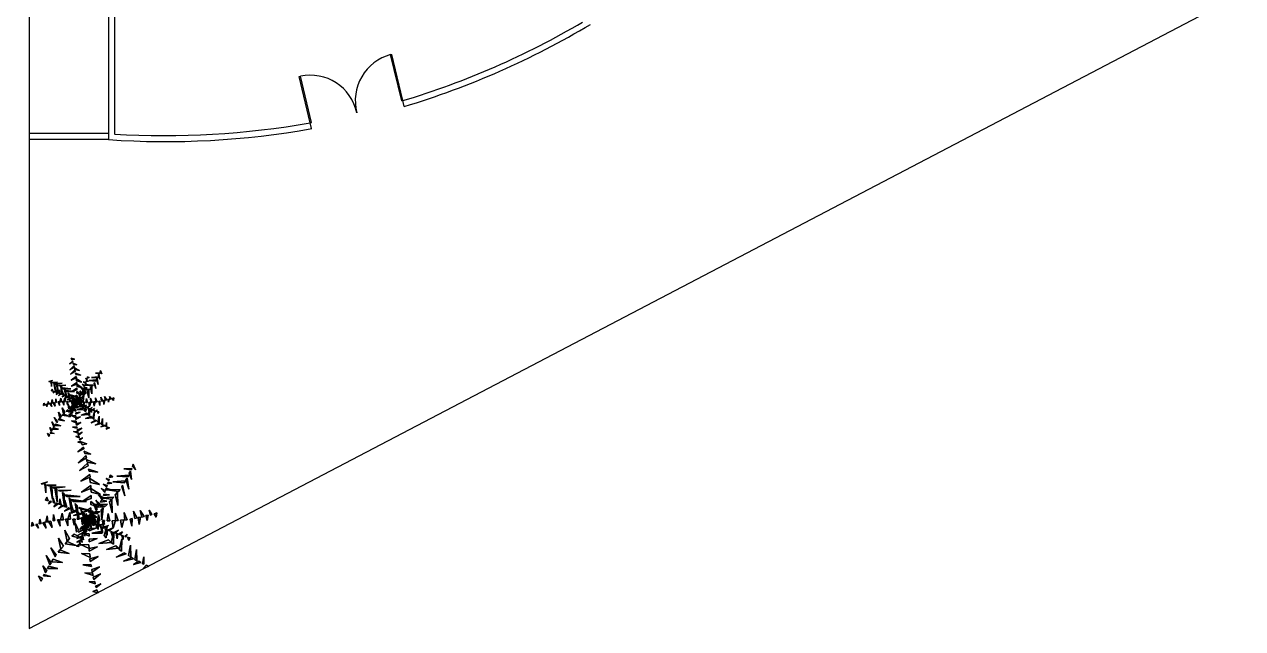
# Model space of a CAD drawing. Header units: millimetres. Extents: x 562 to 1062, y -27 to 300.
# Drawn here: x 579.14 to 609.86, y 199.78 to 215.02 of the extents above; entities that cross this region are included whole.
import ezdxf

# ---------------------------------------------------------------- set-up
doc = ezdxf.new("R2010")
doc.units = ezdxf.units.MM
doc.header["$LTSCALE"] = 0.04
for name, color, linetype in [('05', 5, 'Continuous'), ('2', 2, 'Continuous'), ('P1-VEGEXT', 60, 'Continuous'), ('TERRENO', 30, 'Continuous')]:
    doc.layers.add(name, color=color, linetype=linetype)

# ---------------------------------------------------------------- blocks, each defined once
blk = doc.blocks.new('VGTRON13')
at = {"color": 0}
mesh = blk.add_polyface(dxfattribs=at)
corners = [(-4.3, 7.1, 630.8), (-5.3, -0.1, 630.8), (-5.3, -0.1, 706.8), (-4.3, 7.1, 706.8), (-0.4, -5.3, 630.8), (-0.4, -5.3, 706.8), (6.8, -4.7, 630.8), (6.8, -4.7, 706.8), (10.8, 1.3, 630.8), (10.8, 1.3, 706.8), (8.7, 8.1, 630.8), (8.7, 8.1, 706.8), (2, 10.7, 630.8), (2, 10.7, 706.8), (2.6, 14.7, 550.9), (-4.3, 11.4, 550.9), (-4.3, 7.4, 630.8), (2.6, 10.7, 630.8), (9.4, 11.3, 550.9), (9.4, 7.3, 630.8), (11, 3.9, 550.9), (11, -0.1, 630.8), (6.2, -2, 550.9), (6.2, -6, 630.8), (-1.3, -2, 550.9), (-1.3, -5.9, 630.8), (-6.1, 4, 550.9), (-6.1, 0, 630.8), (-5.7, 10.9, 466.7), (-6.8, 3, 466.7), (-6.8, 3, 550.9), (-5.7, 10.9, 550.9), (-1.3, -2.8, 466.7), (-1.3, -2.8, 550.9), (6.6, -2.1, 466.7), (6.6, -2.1, 550.9), (11.1, 4.5, 466.7), (11.1, 4.5, 550.9), (8.7, 12.1, 466.7), (8.7, 12.1, 550.9), (1.3, 15, 466.7), (1.3, 15, 550.9), (0.9, 11.2, 379.7), (-6.5, 6.9, 379.7), (-6.5, 10.8, 466.7), (0.9, 15.1, 466.7), (8.7, 8.1, 379.7), (11.2, 0.1, 379.7), (11.2, 4.1, 466.7), (6.5, -6.9, 379.7), (6.5, -2.9, 466.7), (-1.9, -7.5, 379.7), (-1.9, -3.6, 466.7), (-7.6, -1.4, 379.7), (-7.6, 2.5, 466.7), (-0.2, 7.8, 289.7), (-9, 8.3, 289.7), (-2.7, 8.3, 379.7), (6.2, 7.8, 379.7), (-14.9, 1.7, 289.7), (-8.5, 1.7, 379.7), (-13.4, -7, 289.7), (-7.1, -7, 379.7), (-5.7, -11.3, 289.7), (0.7, -11.3, 379.7), (2.5, -8, 289.7), (8.9, -8, 379.7), (5, 0.5, 289.7), (11.3, 0.5, 379.7), (6.5, -1, 196.5), (2.4, 7.5, 196.5), (1.1, 7.5, 289.7), (5.1, -1, 289.7), (2.4, -9.4, 196.5), (1, -9.4, 289.7), (-6.7, -11.4, 196.5), (-8.1, -11.4, 289.7), (-14, -5.5, 196.5), (-15.4, -5.5, 289.7), (-13.9, 3.8, 196.5), (-15.3, 3.8, 289.7), (-6.6, 9.6, 196.5), (-8, 9.6, 289.7), (1.7, 9, 100), (-8, 10.3, 100), (-8, 10.3, 196.5), (1.7, 9, 196.5), (-15.1, 3.6, 100), (-15.1, 3.6, 196.5), (-14.3, -6.2, 100), (-14.3, -6.2, 196.5), (-6.2, -11.6, 100), (-6.2, -11.6, 196.5), (3.1, -8.7, 100), (3.1, -8.7, 196.5), (6.7, 0.4, 100), (6.7, 0.4, 196.5), (11.9, -0.1), (7.4, 9.3), (2.4, 9.3, 100), (6.9, -0.1, 100), (7.3, -9.4), (2.4, -9.4, 100), (-2.7, -11.6), (-7.7, -11.6, 100), (-10.8, -5.1), (-15.7, -5.1, 100), (-10.7, 5.2), (-15.7, 5.2, 100), (-2.6, 11.6), (-7.6, 11.6, 100)]
mesh.append_faces([[corners[k] for k in face] for face in [(0, 1, 2, 3), (1, 4, 5, 2), (4, 6, 7, 5), (6, 8, 9, 7), (8, 10, 11, 9), (10, 12, 13, 11), (12, 0, 3, 13), (14, 15, 16, 17), (18, 14, 17, 19), (20, 18, 19, 21), (22, 20, 21, 23), (24, 22, 23, 25), (26, 24, 25, 27), (15, 26, 27, 16), (28, 29, 30, 31), (29, 32, 33, 30), (32, 34, 35, 33), (34, 36, 37, 35), (36, 38, 39, 37), (38, 40, 41, 39), (40, 28, 31, 41), (42, 43, 44, 45), (46, 42, 45, 38), (47, 46, 38, 48), (49, 47, 48, 50), (51, 49, 50, 52), (53, 51, 52, 54), (43, 53, 54, 44), (55, 56, 57, 58), (56, 59, 60, 57), (59, 61, 62, 60), (61, 63, 64, 62), (63, 65, 66, 64), (65, 67, 68, 66), (67, 55, 58, 68), (69, 70, 71, 72), (73, 69, 72, 74), (75, 73, 74, 76), (77, 75, 76, 78), (79, 77, 78, 80), (81, 79, 80, 82), (70, 81, 82, 71), (83, 84, 85, 86), (84, 87, 88, 85), (87, 89, 90, 88), (89, 91, 92, 90), (91, 93, 94, 92), (93, 95, 96, 94), (95, 83, 86, 96), (97, 98, 99, 100), (101, 97, 100, 102), (103, 101, 102, 104), (105, 103, 104, 106), (107, 105, 106, 108), (109, 107, 108, 110), (98, 109, 110, 99)]], dxfattribs={"color": 0})
blk = doc.blocks.new('VGFPAL13')
at = {"color": 62}
for points in [[(0, 9.7, -26), (0, 0), (2.9, 0, 0.5)], [(0, 9.7, -26), (2.9, 0, 0.5), (0, 0)], [(7.2, 0, 1.2), (9.4, -10.9, -27), (11.9, 0, 1.7)], [(9.4, -10.9, -27), (7.2, 0, 1.2), (11.9, 0, 1.7)], [(18.2, 11.6, -28.1), (16, -1.2, 2.1), (20.4, -1.3, 2.4)], [(18.2, 11.6, -28.1), (20.4, -1.3, 2.4), (16, -1.2, 2.1)], [(38, 13.1, -35.8), (36.1, -1.9, 2.5), (41.4, -1.9, 2.2)], [(38, 13.1, -35.8), (41.4, -1.9, 2.2), (36.1, -1.9, 2.5)], [(53.5, 14.2, -33.8), (53.8, -1.6, 0.8), (59, -1.3, -0.1)], [(53.5, 14.2, -33.8), (59, -1.3, -0.1), (53.8, -1.6, 0.8)], [(64.2, -0.3, -1.1), (66.7, -15.8, -36.4), (71.2, 0.2, -2.8)], [(66.7, -15.8, -36.4), (64.2, -0.3, -1.1), (71.2, 0.2, -2.8)], [(72, 15.3, -34), (73.5, -0.4, -3.5), (78.5, 0.3, -5)], [(72, 15.3, -34), (78.5, 0.3, -5), (73.5, -0.4, -3.5)], [(84.5, 1.4, -7), (88, -13.2, -36.8), (88.5, 2.6, -8.6)], [(88, -13.2, -36.8), (84.5, 1.4, -7), (88.5, 2.6, -8.6)], [(91.4, 18, -38.4), (94.2, 3.2, -11), (99.6, 4.3, -13.5)], [(91.4, 18, -38.4), (99.6, 4.3, -13.5), (94.2, 3.2, -11)], [(101.3, 4.8, -14.3), (103.2, -9.6, -40.5), (106.3, 5.7, -16.9)], [(103.2, -9.6, -40.5), (101.3, 4.8, -14.3), (106.3, 5.7, -16.9)], [(105.3, 19.9, -43.2), (109.3, 5.9, -18.5), (113.9, 7.1, -21.3)], [(105.3, 19.9, -43.2), (113.9, 7.1, -21.3), (109.3, 5.9, -18.5)], [(117.8, 8.9, -23.9), (120.5, -1.4, -45.3), (122.7, 9.8, -27.3)], [(120.5, -1.4, -45.3), (117.8, 8.9, -23.9), (122.7, 9.8, -27.3)], [(124.4, 20.3, -45.8), (127.1, 10.2, -30.4), (130.1, 11.2, -32.9)], [(124.4, 20.3, -45.8), (130.1, 11.2, -32.9), (127.1, 10.2, -30.4)], [(134.9, 13, -36.4), (139, 5.5, -49.2), (140.9, 15.1, -42.1)], [(139, 5.5, -49.2), (134.9, 13, -36.4), (140.9, 15.1, -42.1)], [(26, -1.6, 2.7), (27.8, -14, -34.1), (30.7, -1.6, 2.7)], [(27.8, -14, -34.1), (26, -1.6, 2.7), (30.7, -1.6, 2.7)], [(46.9, -2, 1.7), (48.9, -17.7, -32.5), (53.8, -1.6, 0.8)], [(48.9, -17.7, -32.5), (46.9, -2, 1.7), (53.8, -1.6, 0.8)]]:
    blk.add_3dface(points, dxfattribs=at)
blk = doc.blocks.new('VGPAL__3')
at = {"extrusion": (0, 0.173648, 0.984808), "xscale": 1.68, "yscale": 1.68, "zscale": 1.68, "rotation": 270}
blk.add_blockref('VGFPAL13', (-2.8, 122.6, 698.9), dxfattribs=at)
at = {"extrusion": (0.241845, 0.241845, 0.939693), "xscale": 1.68, "yscale": 1.68, "zscale": 1.68, "rotation": 270}
blk.add_blockref('VGFPAL13', (-1.5, 234.7, 651.8), dxfattribs=at)
at = {"extrusion": (-0.353553, 0.353553, 0.866025), "xscale": 1.68, "yscale": 1.68, "zscale": 1.68, "rotation": 270}
blk.add_blockref('VGFPAL13', (-2.4, 347.7, 599.2), dxfattribs=at)
at = {"extrusion": (-0.12941, -0.224144, 0.965926), "xscale": 0.9407999999999999, "yscale": 0.9407999999999999, "zscale": 0.9407999999999999, "rotation": 90}
blk.add_blockref('VGFPAL13', (2.1, 189.8, 701.1), dxfattribs=at)
at = {"extrusion": (0.365998, -0.211309, 0.906308), "xscale": 0.9407999999999999, "yscale": 0.9407999999999999, "zscale": 0.9407999999999999, "rotation": 90}
blk.add_blockref('VGFPAL13', (1.9, 305.1, 659.2), dxfattribs=at)
at = {"extrusion": (-0.122788, -0.122788, 0.984808), "xscale": 1.68, "yscale": 1.68, "zscale": 1.68, "rotation": 270}
blk.add_blockref('VGFPAL13', (1.5, 122.6, 681.8), dxfattribs=at)
at = {"xscale": 1.176, "yscale": 1.176, "zscale": 1.176, "rotation": 180}
blk.add_blockref('VGFPAL13', (2.8, 0.6, 709.6), dxfattribs=at)
at = {"extrusion": (0.383022, 0.663414, 0.642788), "xscale": 0.6585599999999998, "yscale": 0.6585599999999998, "zscale": 0.6585599999999998, "rotation": 90}
blk.add_blockref('VGFPAL13', (-2.1, 555.2, 468.4), dxfattribs=at)
at = {"extrusion": (0, -0.087156, 0.996195), "xscale": 1.512, "yscale": 1.512, "zscale": 1.512, "rotation": 270}
blk.add_blockref('VGFPAL13', (2.8, 62.4, 706.8), dxfattribs=at)
at = {"extrusion": (0.183013, -0.183013, 0.965926), "xscale": 1.68, "yscale": 1.68, "zscale": 1.68, "rotation": 270}
blk.add_blockref('VGFPAL13', (2.4, 177.8, 669.6), dxfattribs=at)
at = {"color": 44}
blk.add_blockref('VGTRON13', (0, 0), dxfattribs=at)
at = {"extrusion": (-0.365998, 0.211309, 0.906308), "xscale": 0.8467199999999999, "yscale": 0.8467199999999999, "zscale": 0.8467199999999999, "rotation": 90}
blk.add_blockref('VGFPAL13', (-1.9, 308.9, 657.4), dxfattribs=at)
at = {"xscale": 1.344, "yscale": 1.344, "zscale": 1.344}
blk.add_blockref('VGFPAL13', (2.8, 0.6, 709.6), dxfattribs=at)

msp = doc.modelspace()

# ---------------------------------------------------------------- linework, layer by layer
at = {"layer": '05'}
for p, q in [((581.262, 226.213), (581.262, 212.111)), ((581.412, 226.03), (581.412, 212.252)), ((581.262, 223.532), (581.262, 214.054)), ((588.721, 212.947), (588.686, 213.094)), ((581.262, 212.261), (579.262, 212.261)), ((586.387, 212.389), (586.352, 212.535)), ((581.262, 212.111), (579.262, 212.111))]:
    msp.add_line(p, q, dxfattribs=at)
for radius, start, end in [(20.764, 286.7599, 300.442), (20.914, 286.7361, 300.8334), (20.914, 266.06, 280.1574), (20.764, 266.4463, 280.1336)]:
    msp.add_arc((582.699, 232.975), radius, start, end, dxfattribs=at)
at = {"layer": '2'}
for p, q in [((588.378, 214.254), (588.407, 214.261)), ((588.657, 213.087), (588.378, 214.254)), ((588.686, 213.094), (588.407, 214.261)), ((586.073, 213.703), (586.102, 213.71)), ((586.352, 212.535), (586.073, 213.703)), ((586.381, 212.542), (586.102, 213.71)), ((588.657, 213.087), (588.686, 213.094)), ((586.352, 212.535), (586.381, 212.542))]:
    msp.add_line(p, q, dxfattribs=at)
for centre, start, end in [((588.686, 213.094), 104.8788, 194.8788), ((586.352, 212.535), 12.0146, 102.0146)]:
    msp.add_arc(centre, 1.2, start, end, dxfattribs=at)
at = {"layer": 'TERRENO'}
for p, q in [((579.262, 269.776), (579.262, 199.776)), ((579.262, 199.776), (634.262, 228.576))]:
    msp.add_line(p, q, dxfattribs=at)

# ---------------------------------------------------------------- block references
at = {"layer": 'P1-VEGEXT'}
for p, xscale, yscale, zscale in [((580.44, 205.493, 3.258), 0.005000000000109139, 0.004999999999995453, 0.005), ((580.774, 202.514), 0.008904373189074175, 0.00890437318889702, 0.008904373188879811)]:
    msp.add_blockref('VGPAL__3', p, dxfattribs=dict(at, xscale=xscale, yscale=yscale, zscale=zscale))

doc.saveas('drawing.dxf')
